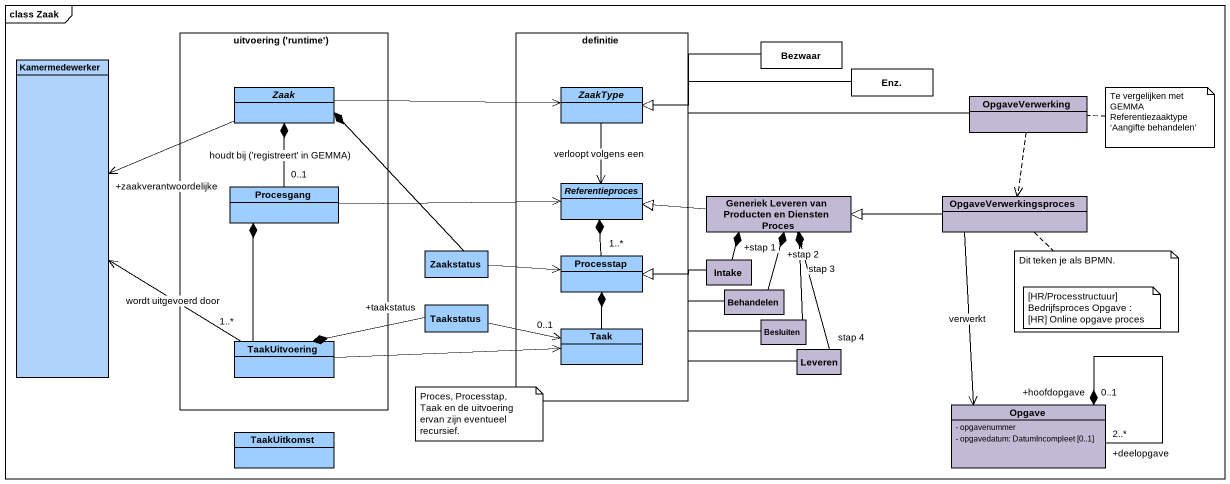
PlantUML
@startuml
mainframe class Zaak
hide circle
hide empty members
skinparam classAttributeIconSize 0
rectangle "uitvoering ('runtime')" as uitvoering_runtime {
  abstract class Zaak #9ECDFF
  class Procesgang #9ECDFF
  class TaakUitvoering #9ECDFF
}
rectangle definitie {
  abstract class ZaakType #9ECDFF
  abstract class Referentieproces #9ECDFF
  class Processtap #9ECDFF
  class Taak #9ECDFF
}
class Bezwaar
class Kamermedewerker #B0D3FC
class "Enz." as Enz
class OpgaveVerwerking #C2BAD4
class "Generiek Leveren van Producten en Diensten Proces" as Generiek_Leveren_van #C2BAD4
class OpgaveVerwerkingsproces #C2BAD4
class Zaakstatus #9ECDFF
class Intake #C2BAD4
class Taakstatus #9ECDFF
class Behandelen #C2BAD4
class Besluiten #C2BAD4
class Leveren #C2BAD4
class Opgave #C2BAD4 {
  - opgavenummer
  - opgavedatum: DatumIncompleet [0..1]
}
class TaakUitkomst #9ECDFF
Bezwaar -left-|> ZaakType
Enz -left-|> ZaakType
Zaak -left-> "+zaakverantwoordelijke" Kamermedewerker
Zaak -right-> ZaakType
ZaakType --> Referentieproces : verloopt volgens een
OpgaveVerwerking -left-|> ZaakType
OpgaveVerwerking ..> OpgaveVerwerkingsproces
Procesgang "0..1" -up-* Zaak : houdt bij ('registreert' in GEMMA)
Procesgang -right-> Referentieproces
Generiek_Leveren_van -left-|> Referentieproces
OpgaveVerwerkingsproces -left-|> Generiek_Leveren_van
OpgaveVerwerkingsproces --> Opgave : verwerkt
Zaakstatus -up-* Zaak
Zaakstatus -right-> Processtap
Processtap "1..*" -up-* Referentieproces
Intake "+stap 1" -up-* Generiek_Leveren_van
Intake -left-|> Processtap
Taakstatus -right-> "0..1" Taak
Taakstatus "+taakstatus" -left-* TaakUitvoering
Taak -up-* Processtap
Behandelen "+stap 2" -up-* Generiek_Leveren_van
Behandelen -left-|> Processtap
Besluiten "stap 3" -up-* Generiek_Leveren_van
Besluiten -left-|> Processtap
TaakUitvoering "1..*" -up-> Kamermedewerker : wordt uitgevoerd door
TaakUitvoering -up-* Procesgang
TaakUitvoering -right-> Taak
Leveren "stap 4" -up-* Generiek_Leveren_van
Leveren -left-|> Processtap
Opgave "+deelopgave\n2..*" --* "+hoofdopgave\n0..1" Opgave
note right of OpgaveVerwerking : Te vergelijken met GEMMA Referentiezaaktype ‘Aangifte behandelen’
note bottom of OpgaveVerwerkingsproces : Dit teken je als BPMN.
note as N3
  [HR/Processtructuur] Bedrijfsproces Opgave : [HR] Online opgave proces
end note
note as N4
  Proces, Processtap, Taak en de uitvoering ervan zijn eventueel recursief.
end note
@enduml
